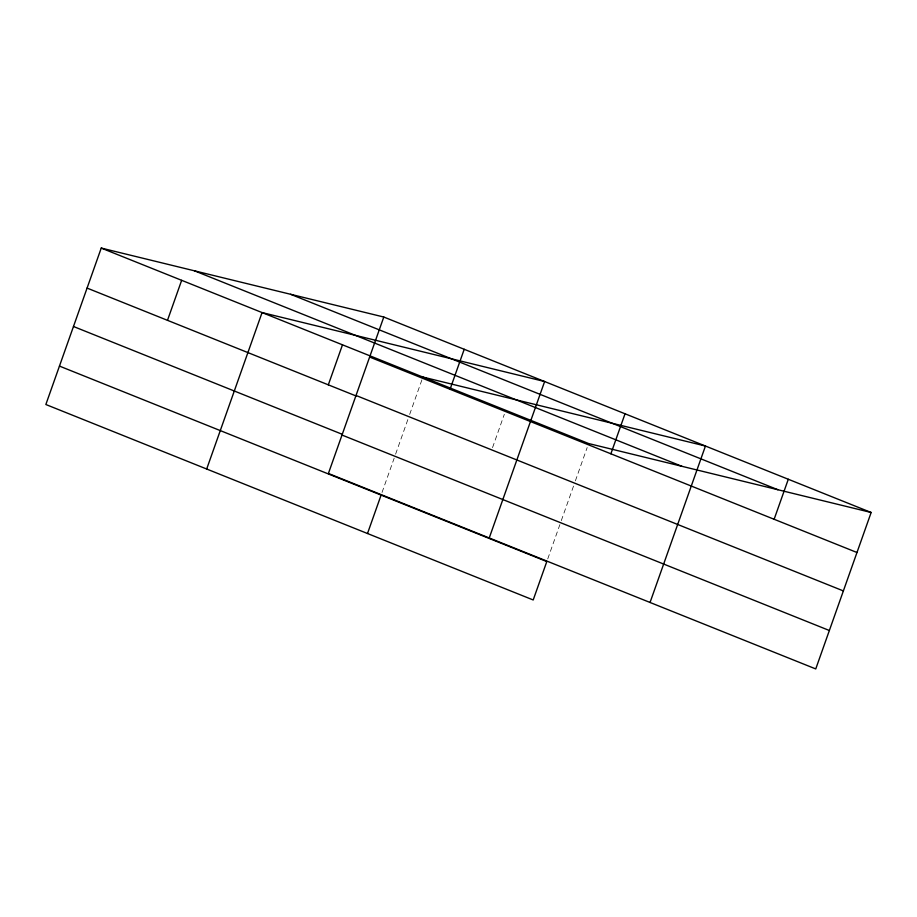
<?xml version="1.0" encoding="UTF-8"?>
<svg xmlns="http://www.w3.org/2000/svg" width="917" height="917" viewBox="0 0 917 917"><rect width="100%" height="100%" fill="white"/><g stroke="black" fill="none" stroke-linecap="round" stroke-linejoin="round"><path stroke-width="0.69" stroke-dasharray="4.58 3.44" d="M382.034 492.452L394.184 458.145M395.594 454.179L408.26 418.416M409.67 414.415L421.958 379.741M492.521 447.645L504.327 414.301M547.736 558.912L559.886 524.604M561.284 520.638L573.962 484.864M575.372 480.875L587.178 447.53"/><path stroke-width="1.38" d="M383.799 317.03L328.401 473.47L815.752 668.929L871.15 512.488L383.799 317.03L101.248 248.071L45.85 404.512L533.201 599.97L546.807 561.548L59.456 366.089M167.49 320.331L181.658 280.315M206.68 469.011L262.067 312.571L544.629 381.529L489.231 537.97M328.32 384.831L342.488 344.826M367.499 533.511L381.105 495.088M450.041 389.301L464.22 349.285M610.871 453.8L625.039 413.785M650.05 602.469L705.448 446.04L422.897 377.07M774.131 519.274L788.299 479.259M871.15 512.488L588.599 443.53L101.248 248.071M290.563 294.277L777.903 489.735M194.496 270.824L681.835 466.283M369.631 357.045L856.982 552.504M356.025 395.468L843.376 590.926M87.081 288.087L356.002 395.938M73.475 326.498L342.396 434.36M342.007 435.048L829.358 630.506"/></g></svg>
